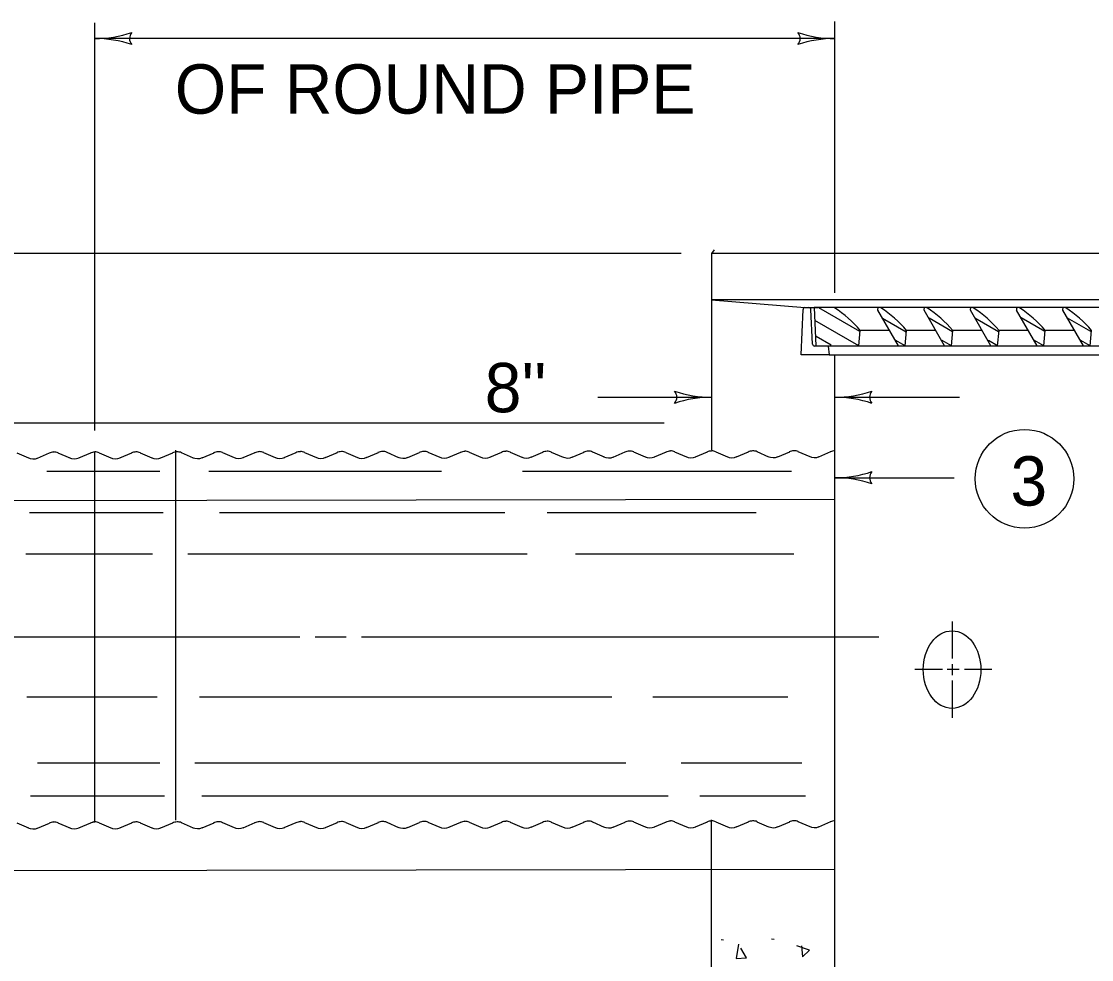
# Model space of a CAD drawing. Extents: x 1007 to 1035.5, y 1000.5 to 1021.5.
# Drawn here: x 1009.369 to 1013.707, y 1007.84 to 1011.643 of the extents above; entities that cross this region are included whole.
import ezdxf

# ---------------------------------------------------------------- set-up
doc = ezdxf.new("R2010")
doc.units = 0
doc.layers.add('Level 1', color=7, linetype='Continuous')
doc.layers.add('Level 5', color=7, linetype='Continuous')

msp = doc.modelspace()

# ---------------------------------------------------------------- linework, layer by layer
at = {"layer": 'Level 1'}
for p, q in [((1009.6665, 1009.9849), (1009.6665, 1011.6373)), ((1012.6666, 1010.5424), (1012.6666, 1011.6432)), ((1012.1771, 1010.7168), (1012.1665, 1010.7018)), ((1014.8541, 1010.7018), (1012.1665, 1010.7018)), ((1012.1665, 1010.7018), (1012.1665, 1009.906)), ((1014.8541, 1010.5143), (1012.1666, 1010.5143)), ((1012.1666, 1010.5143), (1012.5451, 1010.4831)), ((1012.5451, 1010.4831), (1012.5615, 1010.4831)), ((1012.5615, 1010.4831), (1012.5978, 1010.4831)), ((1014.441, 1010.4838), (1012.5819, 1010.4838)), ((1012.5819, 1010.4838), (1012.5897, 1010.3277)), ((1012.7678, 1010.3862), (1012.6014, 1010.4822)), ((1012.5298, 1010.2917), (1012.5373, 1010.4756)), ((1012.5763, 1010.3343), (1012.5693, 1010.4756)), ((1012.9241, 1010.3277), (1012.8407, 1010.472)), ((1012.955, 1010.3838), (1012.8597, 1010.4388)), ((1013.1115, 1010.3277), (1013.0282, 1010.472)), ((1013.1439, 1010.3851), (1013.0486, 1010.4401)), ((1013.299, 1010.3277), (1013.2157, 1010.472)), ((1013.3296, 1010.3853), (1013.2343, 1010.4403)), ((1013.4865, 1010.3277), (1013.4032, 1010.472)), ((1013.5177, 1010.3859), (1013.4223, 1010.4409)), ((1013.674, 1010.3277), (1013.5906, 1010.472)), ((1013.7044, 1010.3857), (1013.6091, 1010.4407)), ((1012.7639, 1010.3277), (1012.5849, 1010.4311)), ((1012.6513, 1010.3302), (1012.5905, 1010.3653)), ((1012.7639, 1010.3277), (1012.7694, 1010.3901)), ((1012.8877, 1010.3901), (1012.7694, 1010.3901)), ((1012.9514, 1010.3277), (1012.9138, 1010.3494)), ((1012.9514, 1010.3277), (1012.9569, 1010.3901)), ((1012.9514, 1010.3277), (1012.9569, 1010.3901)), ((1013.0754, 1010.3901), (1012.9567, 1010.3901)), ((1013.1389, 1010.3277), (1013.1013, 1010.3494)), ((1013.1389, 1010.3277), (1013.1444, 1010.3901)), ((1013.2623, 1010.3901), (1013.1437, 1010.3901)), ((1013.3263, 1010.3277), (1013.2887, 1010.3494)), ((1013.3263, 1010.3277), (1013.3318, 1010.3901)), ((1013.4504, 1010.3901), (1013.3317, 1010.3901)), ((1013.5138, 1010.3277), (1013.4762, 1010.3494)), ((1013.5138, 1010.3277), (1013.5193, 1010.3901)), ((1013.6385, 1010.3901), (1013.5187, 1010.3901)), ((1013.7013, 1010.3277), (1013.6636, 1010.3494)), ((1013.7013, 1010.3277), (1013.7068, 1010.3901)), ((1012.6393, 1010.3268), (1012.5842, 1010.3268)), ((1012.5897, 1010.3277), (1014.4332, 1010.3277)), ((1012.6393, 1010.3268), (1012.6431, 1010.2917)), ((1012.6431, 1010.2917), (1012.5298, 1010.2917)), ((1012.6431, 1010.2917), (1014.3775, 1010.2917)), ((1012.6666, 1007.0143), (1012.6666, 1010.2917)), ((1011.9739, 1010.0143), (1007.6317, 1010.0143)), ((1009.3503, 1009.8938), (1009.3981, 1009.8733)), ((1009.4348, 1009.8732), (1009.4833, 1009.8936)), ((1009.5169, 1009.8941), (1009.5648, 1009.8736)), ((1009.6014, 1009.8734), (1009.65, 1009.8938)), ((1009.6665, 1008.3973), (1009.6665, 1009.8973)), ((1009.6836, 1009.8944), (1009.7314, 1009.8739)), ((1009.7681, 1009.8738), (1009.8167, 1009.8942)), ((1009.8503, 1009.8947), (1009.8981, 1009.8742)), ((1009.9348, 1009.874), (1009.9833, 1009.8944)), ((1009.9947, 1008.4044), (1009.9947, 1009.9045)), ((1010.0169, 1009.895), (1010.0648, 1009.8745)), ((1010.1014, 1009.8743), (1010.15, 1009.8947)), ((1010.1836, 1009.8953), (1010.2314, 1009.8748)), ((1010.2681, 1009.8746), (1010.3167, 1009.895)), ((1010.3503, 1009.8955), (1010.3981, 1009.875)), ((1010.4348, 1009.8748), (1010.4833, 1009.8953)), ((1010.5169, 1009.8958), (1010.5648, 1009.8753)), ((1010.6014, 1009.8752), (1010.65, 1009.8956)), ((1010.6836, 1009.8961), (1010.7314, 1009.8756)), ((1010.7681, 1009.8754), (1010.8167, 1009.8958)), ((1010.8503, 1009.8964), (1010.8981, 1009.8759)), ((1010.9348, 1009.8757), (1010.9833, 1009.8961)), ((1011.0169, 1009.8967), (1011.0648, 1009.8762)), ((1011.1014, 1009.876), (1011.15, 1009.8964)), ((1011.1836, 1009.897), (1011.2314, 1009.8765)), ((1011.2681, 1009.8763), (1011.3167, 1009.8967)), ((1011.3503, 1009.8973), (1011.3981, 1009.8768)), ((1011.4348, 1009.8766), (1011.4833, 1009.897)), ((1011.5169, 1009.8975), (1011.5648, 1009.877)), ((1011.6014, 1009.8768), (1011.65, 1009.8973)), ((1011.6836, 1009.8978), (1011.7313, 1009.8773)), ((1011.7681, 1009.8772), (1011.8167, 1009.8976)), ((1011.8503, 1009.8981), (1011.898, 1009.8776)), ((1011.9348, 1009.8774), (1011.9833, 1009.8978)), ((1012.0169, 1009.8984), (1012.0647, 1009.8779)), ((1012.1013, 1009.8777), (1012.15, 1009.8981)), ((1012.1836, 1009.8987), (1012.2313, 1009.8782)), ((1012.268, 1009.878), (1012.3167, 1009.8984)), ((1012.3503, 1009.899), (1012.398, 1009.8784)), ((1012.4347, 1009.8783), (1012.4833, 1009.8987)), ((1012.5169, 1009.8993), (1012.5647, 1009.8788)), ((1012.6013, 1009.8786), (1012.65, 1009.899)), ((1009.4726, 1009.8196), (1009.9296, 1009.8196)), ((1010.1294, 1009.8196), (1011.0718, 1009.8196)), ((1011.4003, 1009.8196), (1012.4903, 1009.8196)), ((1008.4765, 1009.6993), (1012.6666, 1009.7064)), ((1009.4013, 1009.6524), (1009.9438, 1009.6524)), ((1010.1723, 1009.6524), (1011.3289, 1009.6524)), ((1011.5003, 1009.6524), (1012.3474, 1009.6524)), ((1009.3869, 1009.4852), (1009.901, 1009.4852)), ((1010.0438, 1009.4852), (1011.4193, 1009.4852)), ((1011.6145, 1009.4852), (1012.4998, 1009.4852)), ((1009.1749, 1009.1478), (1010.4974, 1009.1478)), ((1013.1033, 1009.0158), (1012.9906, 1009.0158)), ((1013.1703, 1009.0158), (1013.1212, 1009.0158)), ((1013.1415, 1009.0154), (1013.1415, 1009.0154)), ((1013.303, 1009.0158), (1013.1924, 1009.0158)), ((1009.3917, 1008.9053), (1009.92, 1008.9053)), ((1010.0913, 1008.9053), (1011.762, 1008.9053)), ((1011.9286, 1008.9053), (1012.4759, 1008.9053)), ((1009.4346, 1008.6378), (1009.9296, 1008.6378)), ((1010.0723, 1008.6378), (1011.8191, 1008.6378)), ((1012.0428, 1008.6378), (1012.5331, 1008.6378)), ((1009.406, 1008.504), (1009.9486, 1008.504)), ((1010.1009, 1008.504), (1011.9905, 1008.504)), ((1012.119, 1008.504), (1012.5473, 1008.504)), ((1009.6014, 1008.3734), (1009.6665, 1008.4008)), ((1010.1836, 1008.3953), (1010.2314, 1008.3748)), ((1010.3503, 1008.3955), (1010.3981, 1008.375)), ((1010.4348, 1008.3748), (1010.4833, 1008.3953)), ((1010.5169, 1008.3958), (1010.5648, 1008.3753)), ((1010.6014, 1008.3751), (1010.65, 1008.3955)), ((1010.6836, 1008.3961), (1010.7314, 1008.3756)), ((1010.7681, 1008.3754), (1010.8167, 1008.3958)), ((1010.8503, 1008.3964), (1010.8981, 1008.3759)), ((1010.9348, 1008.3757), (1010.9833, 1008.3961)), ((1011.0169, 1008.3967), (1011.0648, 1008.3762)), ((1011.1014, 1008.376), (1011.15, 1008.3964)), ((1011.1836, 1008.3969), (1011.2314, 1008.3764)), ((1011.2681, 1008.3763), (1011.3167, 1008.3967)), ((1011.3503, 1008.3973), (1011.3981, 1008.3768)), ((1011.4348, 1008.3766), (1011.4833, 1008.397)), ((1011.5169, 1008.3975), (1011.5648, 1008.377)), ((1011.6014, 1008.3768), (1011.65, 1008.3973)), ((1011.6836, 1008.3978), (1011.7314, 1008.3773)), ((1011.7681, 1008.3771), (1011.8167, 1008.3975)), ((1011.8503, 1008.3981), (1011.898, 1008.3776)), ((1011.9348, 1008.3774), (1011.9833, 1008.3978)), ((1012.0169, 1008.3984), (1012.0647, 1008.3779)), ((1012.1013, 1008.3777), (1012.15, 1008.3981)), ((1012.1665, 1007.509), (1012.1665, 1008.406)), ((1012.1836, 1008.3987), (1012.2313, 1008.3782)), ((1012.268, 1008.378), (1012.3167, 1008.3984)), ((1012.3503, 1008.3989), (1012.398, 1008.3784)), ((1012.4347, 1008.3783), (1012.4833, 1008.3987)), ((1012.5169, 1008.3993), (1012.5647, 1008.3788)), ((1012.6013, 1008.3786), (1012.65, 1008.399)), ((1009.3503, 1008.3938), (1009.3981, 1008.3733)), ((1009.4348, 1008.3731), (1009.4833, 1008.3935)), ((1009.5169, 1008.3941), (1009.5648, 1008.3736)), ((1009.6836, 1008.3944), (1009.7314, 1008.3739)), ((1009.7681, 1008.3737), (1009.8167, 1008.3941)), ((1009.8503, 1008.3947), (1009.8981, 1008.3742)), ((1009.9348, 1008.374), (1009.9833, 1008.3944)), ((1010.0169, 1008.3949), (1010.0648, 1008.3744)), ((1010.1014, 1008.3743), (1010.15, 1008.3947)), ((1010.2681, 1008.3746), (1010.3167, 1008.395)), ((1008.298, 1008.1989), (1012.6666, 1008.2064))]:
    msp.add_line(p, q, dxfattribs=at)
for points in [[(1013.1419, 1009.2107), (1013.1419, 1009.0604)], [(1010.5599, 1009.1478), (1010.6849, 1009.1478)], [(1010.7474, 1009.1478), (1012.8448, 1009.1478)], [(1013.1419, 1009.0373), (1013.1419, 1008.9923)], [(1013.1419, 1008.9718), (1013.1419, 1008.82)], [(1012.2155, 1007.9181), (1012.2054, 1007.9196)], [(1012.4201, 1007.9215), (1012.41, 1007.923)], [(1012.2765, 1007.9029), (1012.2657, 1007.8449), (1012.3085, 1007.8475), (1012.2847, 1007.8855)], [(1012.5312, 1007.8951), (1012.5346, 1007.8508), (1012.563, 1007.8784), (1012.5125, 1007.8954)]]:
    msp.add_lwpolyline(points, dxfattribs=at)
msp.add_circle((1013.435, 1009.789), 0.2, dxfattribs=at)
for centre, radius, start, end in [((1009.6665, 1012.0423), 0.4688, 269.9878, 270), ((1009.6665, 1012.0423), 0.4688, 270, 288.6688), ((1009.6665, 1011.1048), 0.4688, 71.3472, 89.9939), ((1009.8448, 1011.5735), 0.0375, 138.7746, 220.8913), ((1012.4883, 1011.5736), 0.0375, 318.7746, 40.8913), ((1012.6666, 1011.1048), 0.4688, 90, 108.6688), ((1012.6666, 1012.0423), 0.4688, 251.3472, 269.9939), ((1012.6666, 1011.1048), 0.4688, 89.9878, 90), ((1012.5451, 1010.4752), 0.00781, 90, 177.6623), ((1012.5615, 1010.4752), 0.00781, 2.8624, 90), ((1012.4201, 1010.0985), 0.4552, 39.8522, 57.4322), ((1012.8476, 1010.4759), 0.00785, 51.3316, 210.0063), ((1012.6075, 1010.0985), 0.4552, 39.8522, 57.4322), ((1013.035, 1010.4759), 0.00785, 51.3316, 210.0063), ((1012.795, 1010.0985), 0.4552, 39.8522, 57.4322), ((1013.2225, 1010.4759), 0.00785, 51.3316, 210.0063), ((1012.9824, 1010.0985), 0.4552, 39.8522, 57.4322), ((1013.41, 1010.4759), 0.00785, 51.3316, 210.0063), ((1013.1699, 1010.0985), 0.4552, 39.8522, 57.4322), ((1013.5974, 1010.4759), 0.00785, 51.3316, 210.0063), ((1013.3573, 1010.0985), 0.4552, 39.8522, 57.4322), ((1012.5842, 1010.3347), 0.00781, 182.8636, 270), ((1009.4165, 1009.9164), 0.0469, 242.9187, 295.1241), ((1009.5, 1009.854), 0.043, 90.098, 115.9553), ((1009.5, 1009.8546), 0.043, 65.5092, 90.098), ((1009.5832, 1009.9166), 0.0469, 242.9187, 295.1241), ((1009.6667, 1009.8543), 0.043, 90.098, 115.9553), ((1009.6666, 1009.8549), 0.043, 65.5092, 90.098), ((1009.7498, 1009.9169), 0.0469, 242.9187, 295.1241), ((1009.8333, 1009.8546), 0.043, 90.098, 115.9553), ((1009.8333, 1009.8552), 0.043, 65.5092, 90.098), ((1009.9165, 1009.9172), 0.0469, 242.9187, 295.1241), ((1010, 1009.8549), 0.043, 90.098, 115.9553), ((1010, 1009.8555), 0.043, 65.5092, 90.098), ((1010.0832, 1009.9175), 0.0469, 242.9187, 295.1241), ((1010.1667, 1009.8551), 0.043, 90.098, 115.9553), ((1010.1666, 1009.8558), 0.043, 65.5092, 90.098), ((1010.2498, 1009.9178), 0.0469, 242.9187, 295.1241), ((1010.3333, 1009.8554), 0.043, 90.098, 115.9553), ((1010.3333, 1009.8561), 0.043, 65.5092, 90.098), ((1010.4165, 1009.9181), 0.0469, 242.9187, 295.1241), ((1010.5, 1009.8557), 0.043, 90.098, 115.9553), ((1010.5, 1009.8563), 0.043, 65.5092, 90.098), ((1010.5832, 1009.9184), 0.0469, 242.9187, 295.1241), ((1010.6667, 1009.856), 0.043, 90.098, 115.9553), ((1010.6666, 1009.8566), 0.043, 65.5092, 90.098), ((1010.7498, 1009.9186), 0.0469, 242.9187, 295.1241), ((1010.8333, 1009.8563), 0.043, 90.098, 115.9553), ((1010.8333, 1009.8569), 0.043, 65.5092, 90.098), ((1010.9165, 1009.9189), 0.0469, 242.9187, 295.1241), ((1011, 1009.8566), 0.043, 90.098, 115.9553), ((1011, 1009.8572), 0.043, 65.5092, 90.098), ((1011.0832, 1009.9192), 0.0469, 242.9187, 295.1241), ((1011.1667, 1009.8569), 0.043, 90.098, 115.9553), ((1011.1666, 1009.8575), 0.043, 65.5092, 90.098), ((1011.2498, 1009.9195), 0.0469, 242.9187, 295.1241), ((1011.3333, 1009.8571), 0.043, 90.098, 115.9553), ((1011.3333, 1009.8578), 0.043, 65.5092, 90.098), ((1011.4165, 1009.9198), 0.0469, 242.9187, 295.1241), ((1011.5, 1009.8574), 0.043, 90.098, 115.9553), ((1011.5, 1009.858), 0.043, 65.5092, 90.098), ((1011.5832, 1009.9201), 0.0469, 242.9187, 295.1241), ((1011.6667, 1009.8577), 0.043, 90.098, 115.9553), ((1011.6666, 1009.8583), 0.043, 65.5092, 90.098), ((1011.7498, 1009.9203), 0.0469, 242.9187, 295.1241), ((1011.8333, 1009.858), 0.043, 90.098, 115.9553), ((1011.8333, 1009.8586), 0.043, 65.5092, 90.098), ((1011.9165, 1009.9206), 0.0469, 242.9187, 295.1241), ((1012, 1009.8583), 0.043, 90.098, 115.9553), ((1012, 1009.8589), 0.043, 65.5092, 90.098), ((1012.0832, 1009.9209), 0.0469, 242.9187, 295.1241), ((1012.1667, 1009.8586), 0.043, 90.098, 115.9553), ((1012.1666, 1009.8592), 0.043, 65.5092, 90.098), ((1012.2498, 1009.9212), 0.0469, 242.9187, 295.1241), ((1012.3333, 1009.8588), 0.043, 90.098, 115.9553), ((1012.3333, 1009.8595), 0.043, 65.5092, 90.098), ((1012.4165, 1009.9215), 0.0469, 242.9187, 295.1241), ((1012.5, 1009.8591), 0.043, 90.098, 115.9553), ((1012.5, 1009.8598), 0.043, 65.5092, 90.098), ((1012.5832, 1009.9218), 0.0469, 242.9187, 295.1241), ((1012.6667, 1009.8594), 0.043, 90.098, 115.9553), ((1012.6666, 1010.262), 0.4688, 269.9878, 270), ((1012.6666, 1010.262), 0.4688, 270, 288.6688), ((1012.6666, 1009.3245), 0.4688, 71.3472, 89.9939), ((1012.8448, 1009.7932), 0.0375, 138.7746, 220.8913), ((1009.5, 1008.354), 0.043, 90.0984, 115.9556), ((1009.5, 1008.3546), 0.043, 65.5095, 90.0984), ((1009.6667, 1008.3543), 0.043, 90.0984, 115.9556), ((1009.6666, 1008.3549), 0.043, 65.5095, 90.0984), ((1009.8333, 1008.3546), 0.043, 90.0984, 115.9556), ((1009.8333, 1008.3552), 0.043, 65.5095, 90.0984), ((1010, 1008.3548), 0.043, 90.0984, 115.9556), ((1010, 1008.3555), 0.043, 65.5095, 90.0984), ((1010.1667, 1008.3551), 0.043, 90.0984, 115.9556), ((1010.1666, 1008.3557), 0.043, 65.5095, 90.0984), ((1010.3333, 1008.3554), 0.043, 90.0984, 115.9556), ((1010.3333, 1008.356), 0.043, 65.5095, 90.0984), ((1010.5, 1008.3557), 0.043, 90.0984, 115.9556), ((1010.5, 1008.3563), 0.043, 65.5095, 90.0984), ((1010.6667, 1008.356), 0.043, 90.0984, 115.9556), ((1010.6666, 1008.3566), 0.043, 65.5095, 90.0984), ((1010.8333, 1008.3563), 0.043, 90.0984, 115.9556), ((1010.8333, 1008.3569), 0.043, 65.5095, 90.0984), ((1011, 1008.3566), 0.043, 90.0984, 115.9556), ((1011, 1008.3572), 0.043, 65.5095, 90.0984), ((1011.1667, 1008.3568), 0.043, 90.0984, 115.9556), ((1011.1666, 1008.3575), 0.043, 65.5095, 90.0984), ((1011.3333, 1008.3571), 0.043, 90.0984, 115.9556), ((1011.3333, 1008.3578), 0.043, 65.5095, 90.0984), ((1011.5, 1008.3574), 0.043, 90.0984, 115.9556), ((1011.5, 1008.358), 0.043, 65.5095, 90.0984), ((1011.6667, 1008.3577), 0.043, 90.0984, 115.9556), ((1011.6666, 1008.3583), 0.043, 65.5095, 90.0984), ((1011.8333, 1008.358), 0.043, 90.0984, 115.9556), ((1011.8333, 1008.3586), 0.043, 65.5095, 90.0984), ((1012, 1008.3583), 0.043, 90.0984, 115.9556), ((1012, 1008.3589), 0.043, 65.5095, 90.0984), ((1012.1667, 1008.3586), 0.043, 90.0984, 115.9556), ((1012.1666, 1008.3592), 0.043, 65.5095, 90.0984), ((1012.3333, 1008.3588), 0.043, 90.0984, 115.9556), ((1012.3333, 1008.3595), 0.043, 65.5095, 90.0984), ((1012.5, 1008.3591), 0.043, 90.0984, 115.9556), ((1012.5, 1008.3598), 0.043, 65.5095, 90.0984), ((1012.6667, 1008.3594), 0.043, 90.0984, 115.9556), ((1009.4165, 1008.4163), 0.0469, 242.9191, 295.1245), ((1009.5832, 1008.4166), 0.0469, 242.9191, 295.1245), ((1009.7498, 1008.4169), 0.0469, 242.9191, 295.1245), ((1009.9165, 1008.4172), 0.0469, 242.9191, 295.1245), ((1010.0832, 1008.4175), 0.0469, 242.9191, 295.1245), ((1010.2498, 1008.4178), 0.0469, 242.9191, 295.1245), ((1010.4165, 1008.4181), 0.0469, 242.9191, 295.1245), ((1010.5832, 1008.4183), 0.0469, 242.9191, 295.1245), ((1010.7498, 1008.4186), 0.0469, 242.9191, 295.1245), ((1010.9165, 1008.4189), 0.0469, 242.9191, 295.1245), ((1011.0832, 1008.4192), 0.0469, 242.9191, 295.1245), ((1011.2498, 1008.4195), 0.0469, 242.9191, 295.1245), ((1011.4165, 1008.4198), 0.0469, 242.9191, 295.1245), ((1011.5832, 1008.4201), 0.0469, 242.9191, 295.1245), ((1011.7498, 1008.4203), 0.0469, 242.9191, 295.1245), ((1011.9165, 1008.4206), 0.0469, 242.9191, 295.1245), ((1012.0832, 1008.4209), 0.0469, 242.9191, 295.1245), ((1012.2498, 1008.4212), 0.0469, 242.9191, 295.1245), ((1012.4165, 1008.4215), 0.0469, 242.9191, 295.1245), ((1012.5832, 1008.4218), 0.0469, 242.9191, 295.1245)]:
    msp.add_arc(centre, radius, start, end, dxfattribs=at)
msp.add_ellipse((1013.1415, 1009.0154), major_axis=(0, -0.1573), ratio=0.742255, dxfattribs=at)
at = {"layer": 'Level 5'}
for p, q in [((1012.6666, 1011.5736), (1009.6665, 1011.5736)), ((1012.0433, 1010.7018), (1008.992, 1010.7018)), ((1011.7053, 1010.1194), (1012.1665, 1010.1194)), ((1012.6666, 1010.1194), (1013.1713, 1010.1194)), ((1012.6666, 1009.7933), (1013.1495, 1009.7933))]:
    msp.add_line(p, q, dxfattribs=at)
for centre, radius, start, end in [((1011.9883, 1010.1195), 0.0375, 318.7746, 40.8913), ((1012.1665, 1010.5882), 0.4688, 251.3472, 269.9939), ((1012.6666, 1010.5882), 0.4687, 270, 288.6688), ((1012.8448, 1010.1194), 0.0375, 138.7746, 220.8913), ((1012.1665, 1009.6507), 0.4688, 90, 108.6688), ((1012.1665, 1009.6507), 0.4688, 89.9878, 90), ((1012.6666, 1010.5882), 0.4687, 269.9878, 270), ((1012.6666, 1009.6507), 0.4687, 71.3472, 89.9939)]:
    msp.add_arc(centre, radius, start, end, dxfattribs=at)

# ---------------------------------------------------------------- texts
at = {"layer": 'Level 1'}
for s, p in [('OF ROUND PIPE', (1009.9909, 1011.2692)), ("8''", (1011.2472, 1010.0586)), ('3', (1013.3783, 1009.6803))]:
    msp.add_text(s, height=0.2, dxfattribs=at).set_placement(p)

doc.saveas('drawing.dxf')
